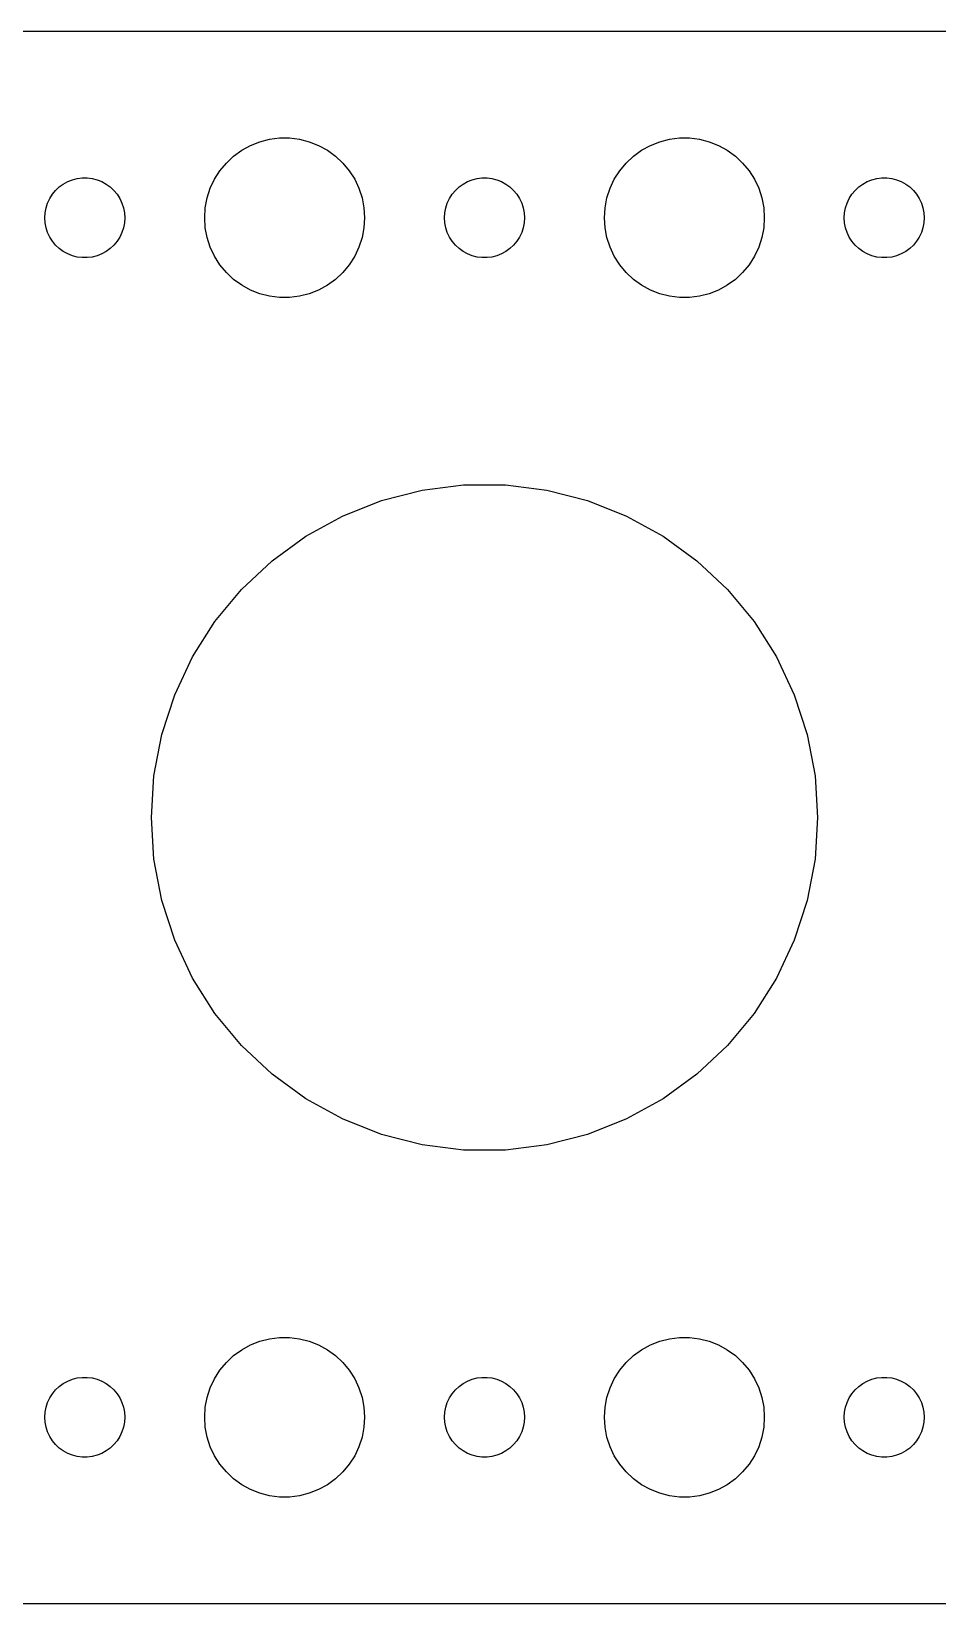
# Model space of a CAD drawing. Header units: metres. Extents: x -74 to 74, y 40 to 98.
# Drawn here: x -2 to 32, y 39.5 to 98.5 of the extents above; entities that cross this region are included whole.
import ezdxf

# ---------------------------------------------------------------- set-up
doc = ezdxf.new("R2010")
doc.units = ezdxf.units.M

msp = doc.modelspace()

# ---------------------------------------------------------------- linework, layer by layer
for p, q in [((69.8139, 98.4901), (-69.8139, 98.4901)), ((6.57294, 94.3532), (6.93785, 94.4469)), ((6.93785, 94.4469), (7.31161, 94.4941)), ((7.31161, 94.4941), (7.68837, 94.4941)), ((7.68837, 94.4941), (8.06213, 94.4469)), ((8.06213, 94.4469), (8.42705, 94.3532)), ((21.5729, 94.3532), (21.9379, 94.4469)), ((21.9379, 94.4469), (22.3116, 94.4941)), ((22.3116, 94.4941), (22.6884, 94.4941)), ((22.6884, 94.4941), (23.0621, 94.4469)), ((23.0621, 94.4469), (23.427, 94.3532)), ((5.31308, 93.5536), (5.58772, 93.8115)), ((5.58772, 93.8115), (5.89252, 94.033)), ((5.89252, 94.033), (6.22266, 94.2145)), ((6.22266, 94.2145), (6.57294, 94.3532)), ((8.42705, 94.3532), (8.77733, 94.2145)), ((8.77733, 94.2145), (9.10747, 94.033)), ((9.10747, 94.033), (9.41226, 93.8115)), ((9.41226, 93.8115), (9.6869, 93.5536)), ((20.3131, 93.5536), (20.5877, 93.8115)), ((20.5877, 93.8115), (20.8925, 94.033)), ((20.8925, 94.033), (21.2227, 94.2145)), ((21.2227, 94.2145), (21.5729, 94.3532)), ((23.427, 94.3532), (23.7773, 94.2145)), ((23.7773, 94.2145), (24.1075, 94.033)), ((24.1075, 94.033), (24.4123, 93.8115)), ((24.4123, 93.8115), (24.6869, 93.5536)), ((4.87108, 92.9453), (5.07294, 93.2634)), ((5.07294, 93.2634), (5.31308, 93.5536)), ((9.6869, 93.5536), (9.92705, 93.2634)), ((9.92705, 93.2634), (10.1289, 92.9453)), ((19.8711, 92.9453), (20.0729, 93.2634)), ((20.0729, 93.2634), (20.3131, 93.5536)), ((24.6869, 93.5536), (24.927, 93.2634)), ((24.927, 93.2634), (25.1289, 92.9453)), ((-1.09344, 92.5268), (-0.95613, 92.6558)), ((-0.95613, 92.6558), (-0.80373, 92.7665)), ((-0.80373, 92.7665), (-0.63866, 92.8572)), ((-0.63866, 92.8572), (-0.46352, 92.9266)), ((-0.46352, 92.9266), (-0.28107, 92.9734)), ((-0.28107, 92.9734), (-0.09418, 92.997)), ((-0.09418, 92.997), (0.09418, 92.997)), ((0.09418, 92.997), (0.28107, 92.9734)), ((0.28107, 92.9734), (0.46352, 92.9266)), ((0.46352, 92.9266), (0.63866, 92.8572)), ((0.63866, 92.8572), (0.80373, 92.7665)), ((0.80373, 92.7665), (0.95613, 92.6558)), ((0.95613, 92.6558), (1.09344, 92.5268)), ((4.59424, 92.2461), (4.71066, 92.6044)), ((4.71066, 92.6044), (4.87108, 92.9453)), ((10.1289, 92.9453), (10.2893, 92.6044)), ((10.2893, 92.6044), (10.4057, 92.2461)), ((13.9065, 92.5268), (14.0439, 92.6558)), ((14.0439, 92.6558), (14.1963, 92.7665)), ((14.1963, 92.7665), (14.3613, 92.8572)), ((14.3613, 92.8572), (14.5365, 92.9266)), ((14.5365, 92.9266), (14.7189, 92.9734)), ((14.7189, 92.9734), (14.9058, 92.997)), ((14.9058, 92.997), (15.0942, 92.997)), ((15.0942, 92.997), (15.2811, 92.9734)), ((15.2811, 92.9734), (15.4635, 92.9266)), ((15.4635, 92.9266), (15.6387, 92.8572)), ((15.6387, 92.8572), (15.8037, 92.7665)), ((15.8037, 92.7665), (15.9561, 92.6558)), ((15.9561, 92.6558), (16.0934, 92.5268)), ((19.5942, 92.2461), (19.7107, 92.6044)), ((19.7107, 92.6044), (19.8711, 92.9453)), ((25.1289, 92.9453), (25.2893, 92.6044)), ((25.2893, 92.6044), (25.4057, 92.2461)), ((28.9065, 92.5268), (29.0439, 92.6558)), ((29.0439, 92.6558), (29.1963, 92.7665)), ((29.1963, 92.7665), (29.3613, 92.8572)), ((29.3613, 92.8572), (29.5365, 92.9266)), ((29.5365, 92.9266), (29.7189, 92.9734)), ((29.7189, 92.9734), (29.9058, 92.997)), ((29.9058, 92.997), (30.0942, 92.997)), ((30.0942, 92.997), (30.2811, 92.9734)), ((30.2811, 92.9734), (30.4635, 92.9266)), ((30.4635, 92.9266), (30.6387, 92.8572)), ((30.6387, 92.8572), (30.8037, 92.7665)), ((30.8037, 92.7665), (30.9561, 92.6558)), ((30.9561, 92.6558), (31.0934, 92.5268)), ((-1.45287, 91.873), (-1.39465, 92.0522)), ((-1.39465, 92.0522), (-1.31445, 92.2226)), ((-1.31445, 92.2226), (-1.21352, 92.3817)), ((-1.21352, 92.3817), (-1.09344, 92.5268)), ((1.09344, 92.5268), (1.21352, 92.3817)), ((1.21352, 92.3817), (1.31445, 92.2226)), ((1.31445, 92.2226), (1.39465, 92.0522)), ((1.39465, 92.0522), (1.45287, 91.873)), ((4.52365, 91.876), (4.59424, 92.2461)), ((10.4057, 92.2461), (10.4763, 91.876)), ((13.5471, 91.873), (13.6053, 92.0522)), ((13.6053, 92.0522), (13.6855, 92.2226)), ((13.6855, 92.2226), (13.7865, 92.3817)), ((13.7865, 92.3817), (13.9065, 92.5268)), ((16.0934, 92.5268), (16.2135, 92.3817)), ((16.2135, 92.3817), (16.3145, 92.2226)), ((16.3145, 92.2226), (16.3947, 92.0522)), ((16.3947, 92.0522), (16.4529, 91.873)), ((19.5237, 91.876), (19.5942, 92.2461)), ((25.4057, 92.2461), (25.4763, 91.876)), ((28.5471, 91.873), (28.6053, 92.0522)), ((28.6053, 92.0522), (28.6855, 92.2226)), ((28.6855, 92.2226), (28.7865, 92.3817)), ((28.7865, 92.3817), (28.9065, 92.5268)), ((31.0934, 92.5268), (31.2135, 92.3817)), ((31.2135, 92.3817), (31.3145, 92.2226)), ((31.3145, 92.2226), (31.3947, 92.0522)), ((31.3947, 92.0522), (31.4529, 91.873)), ((-1.5, 91.5), (-1.48816, 91.688)), ((-1.48816, 91.312), (-1.5, 91.5)), ((-1.48816, 91.688), (-1.45287, 91.873)), ((1.45287, 91.873), (1.48816, 91.688)), ((1.48816, 91.688), (1.5, 91.5)), ((1.5, 91.5), (1.48816, 91.312)), ((4.5, 91.5), (4.52365, 91.876)), ((4.52365, 91.124), (4.5, 91.5)), ((10.4763, 91.876), (10.5, 91.5)), ((10.5, 91.5), (10.4763, 91.124)), ((13.5, 91.5), (13.5118, 91.688)), ((13.5118, 91.312), (13.5, 91.5)), ((13.5118, 91.688), (13.5471, 91.873)), ((16.4529, 91.873), (16.4882, 91.688)), ((16.4882, 91.688), (16.5, 91.5)), ((16.5, 91.5), (16.4882, 91.312)), ((19.5, 91.5), (19.5237, 91.876)), ((19.5237, 91.124), (19.5, 91.5)), ((25.4763, 91.876), (25.5, 91.5)), ((25.5, 91.5), (25.4763, 91.124)), ((28.5, 91.5), (28.5118, 91.688)), ((28.5118, 91.312), (28.5, 91.5)), ((28.5118, 91.688), (28.5471, 91.873)), ((31.4529, 91.873), (31.4882, 91.688)), ((31.4882, 91.688), (31.5, 91.5)), ((31.5, 91.5), (31.4882, 91.312)), ((-1.45287, 91.127), (-1.48816, 91.312)), ((-1.39465, 90.9478), (-1.45287, 91.127)), ((-1.31445, 90.7774), (-1.39465, 90.9478)), ((1.39465, 90.9478), (1.31445, 90.7774)), ((1.45287, 91.127), (1.39465, 90.9478)), ((1.48816, 91.312), (1.45287, 91.127)), ((4.59424, 90.7539), (4.52365, 91.124)), ((10.4763, 91.124), (10.4057, 90.7539)), ((13.5471, 91.127), (13.5118, 91.312)), ((13.6053, 90.9478), (13.5471, 91.127)), ((13.6855, 90.7774), (13.6053, 90.9478)), ((16.3947, 90.9478), (16.3145, 90.7774)), ((16.4529, 91.127), (16.3947, 90.9478)), ((16.4882, 91.312), (16.4529, 91.127)), ((19.5942, 90.7539), (19.5237, 91.124)), ((25.4763, 91.124), (25.4057, 90.7539)), ((28.5471, 91.127), (28.5118, 91.312)), ((28.6053, 90.9478), (28.5471, 91.127)), ((28.6855, 90.7774), (28.6053, 90.9478)), ((31.3947, 90.9478), (31.3145, 90.7774)), ((31.4529, 91.127), (31.3947, 90.9478)), ((31.4882, 91.312), (31.4529, 91.127)), ((-1.21352, 90.6183), (-1.31445, 90.7774)), ((-1.09344, 90.4732), (-1.21352, 90.6183)), ((-0.95613, 90.3442), (-1.09344, 90.4732)), ((-0.80373, 90.2335), (-0.95613, 90.3442)), ((0.95613, 90.3442), (0.80373, 90.2335)), ((1.09344, 90.4732), (0.95613, 90.3442)), ((1.21352, 90.6183), (1.09344, 90.4732)), ((1.31445, 90.7774), (1.21352, 90.6183)), ((4.71066, 90.3956), (4.59424, 90.7539)), ((4.87108, 90.0547), (4.71066, 90.3956)), ((10.2893, 90.3956), (10.1289, 90.0547)), ((10.4057, 90.7539), (10.2893, 90.3956)), ((13.7865, 90.6183), (13.6855, 90.7774)), ((13.9065, 90.4732), (13.7865, 90.6183)), ((14.0439, 90.3442), (13.9065, 90.4732)), ((14.1963, 90.2335), (14.0439, 90.3442)), ((15.9561, 90.3442), (15.8037, 90.2335)), ((16.0934, 90.4732), (15.9561, 90.3442)), ((16.2135, 90.6183), (16.0934, 90.4732)), ((16.3145, 90.7774), (16.2135, 90.6183)), ((19.7107, 90.3956), (19.5942, 90.7539)), ((19.8711, 90.0547), (19.7107, 90.3956)), ((25.2893, 90.3956), (25.1289, 90.0547)), ((25.4057, 90.7539), (25.2893, 90.3956)), ((28.7865, 90.6183), (28.6855, 90.7774)), ((28.9065, 90.4732), (28.7865, 90.6183)), ((29.0439, 90.3442), (28.9065, 90.4732)), ((29.1963, 90.2335), (29.0439, 90.3442)), ((30.9561, 90.3442), (30.8037, 90.2335)), ((31.0934, 90.4732), (30.9561, 90.3442)), ((31.2135, 90.6183), (31.0934, 90.4732)), ((31.3145, 90.7774), (31.2135, 90.6183)), ((-0.63866, 90.1427), (-0.80373, 90.2335)), ((-0.46352, 90.0734), (-0.63866, 90.1427)), ((-0.28107, 90.0266), (-0.46352, 90.0734)), ((-0.09418, 90.003), (-0.28107, 90.0266)), ((0.09418, 90.003), (-0.09418, 90.003)), ((0.28107, 90.0266), (0.09418, 90.003)), ((0.46352, 90.0734), (0.28107, 90.0266)), ((0.63866, 90.1427), (0.46352, 90.0734)), ((0.80373, 90.2335), (0.63866, 90.1427)), ((5.07294, 89.7366), (4.87108, 90.0547)), ((5.31308, 89.4464), (5.07294, 89.7366)), ((9.92705, 89.7366), (9.6869, 89.4464)), ((10.1289, 90.0547), (9.92705, 89.7366)), ((14.3613, 90.1427), (14.1963, 90.2335)), ((14.5365, 90.0734), (14.3613, 90.1427)), ((14.7189, 90.0266), (14.5365, 90.0734)), ((14.9058, 90.003), (14.7189, 90.0266)), ((15.0942, 90.003), (14.9058, 90.003)), ((15.2811, 90.0266), (15.0942, 90.003)), ((15.4635, 90.0734), (15.2811, 90.0266)), ((15.6387, 90.1427), (15.4635, 90.0734)), ((15.8037, 90.2335), (15.6387, 90.1427)), ((20.0729, 89.7366), (19.8711, 90.0547)), ((20.3131, 89.4464), (20.0729, 89.7366)), ((24.927, 89.7366), (24.6869, 89.4464)), ((25.1289, 90.0547), (24.927, 89.7366)), ((29.3613, 90.1427), (29.1963, 90.2335)), ((29.5365, 90.0734), (29.3613, 90.1427)), ((29.7189, 90.0266), (29.5365, 90.0734)), ((29.9058, 90.003), (29.7189, 90.0266)), ((30.0942, 90.003), (29.9058, 90.003)), ((30.2811, 90.0266), (30.0942, 90.003)), ((30.4635, 90.0734), (30.2811, 90.0266)), ((30.6387, 90.1427), (30.4635, 90.0734)), ((30.8037, 90.2335), (30.6387, 90.1427)), ((5.58772, 89.1884), (5.31308, 89.4464)), ((5.89252, 88.967), (5.58772, 89.1884)), ((9.41226, 89.1884), (9.10747, 88.967)), ((9.6869, 89.4464), (9.41226, 89.1884)), ((20.5877, 89.1884), (20.3131, 89.4464)), ((20.8925, 88.967), (20.5877, 89.1884)), ((24.4123, 89.1884), (24.1075, 88.967)), ((24.6869, 89.4464), (24.4123, 89.1884)), ((6.22266, 88.7855), (5.89252, 88.967)), ((6.57294, 88.6468), (6.22266, 88.7855)), ((6.93785, 88.5531), (6.57294, 88.6468)), ((7.31161, 88.5059), (6.93785, 88.5531)), ((7.68837, 88.5059), (7.31161, 88.5059)), ((8.06213, 88.5531), (7.68837, 88.5059)), ((8.42705, 88.6468), (8.06213, 88.5531)), ((8.77733, 88.7855), (8.42705, 88.6468)), ((9.10747, 88.967), (8.77733, 88.7855)), ((21.2227, 88.7855), (20.8925, 88.967)), ((21.5729, 88.6468), (21.2227, 88.7855)), ((21.9379, 88.5531), (21.5729, 88.6468)), ((22.3116, 88.5059), (21.9379, 88.5531)), ((22.6884, 88.5059), (22.3116, 88.5059)), ((23.0621, 88.5531), (22.6884, 88.5059)), ((23.427, 88.6468), (23.0621, 88.5531)), ((23.7773, 88.7855), (23.427, 88.6468)), ((24.1075, 88.967), (23.7773, 88.7855)), ((12.6577, 81.2786), (14.2151, 81.4753)), ((14.2151, 81.4753), (15.7849, 81.4753)), ((15.7849, 81.4753), (17.3423, 81.2786)), ((9.67775, 80.3103), (11.1373, 80.8882)), ((11.1373, 80.8882), (12.6577, 81.2786)), ((17.3423, 81.2786), (18.8627, 80.8882)), ((18.8627, 80.8882), (20.3222, 80.3103)), ((8.30215, 79.5541), (9.67775, 80.3103)), ((20.3222, 80.3103), (21.6978, 79.5541)), ((7.0322, 78.6314), (8.30215, 79.5541)), ((21.6978, 79.5541), (22.9678, 78.6314)), ((5.88788, 77.5568), (7.0322, 78.6314)), ((22.9678, 78.6314), (24.1121, 77.5568)), ((4.88728, 76.3473), (5.88788, 77.5568)), ((24.1121, 77.5568), (25.1127, 76.3473)), ((4.04616, 75.0219), (4.88728, 76.3473)), ((25.1127, 76.3473), (25.9538, 75.0219)), ((3.37779, 73.6015), (4.04616, 75.0219)), ((25.9538, 75.0219), (26.6222, 73.6015)), ((2.8927, 72.1086), (3.37779, 73.6015)), ((26.6222, 73.6015), (27.1073, 72.1086)), ((2.59856, 70.5667), (2.8927, 72.1086)), ((27.1073, 72.1086), (27.4014, 70.5667)), ((2.5, 69), (2.59856, 70.5667)), ((27.4014, 70.5667), (27.5, 69)), ((2.59856, 67.4333), (2.5, 69)), ((27.5, 69), (27.4014, 67.4333)), ((2.8927, 65.8914), (2.59856, 67.4333)), ((27.4014, 67.4333), (27.1073, 65.8914)), ((3.37779, 64.3985), (2.8927, 65.8914)), ((27.1073, 65.8914), (26.6222, 64.3985)), ((4.04616, 62.9781), (3.37779, 64.3985)), ((26.6222, 64.3985), (25.9538, 62.9781)), ((4.88728, 61.6527), (4.04616, 62.9781)), ((25.9538, 62.9781), (25.1127, 61.6527)), ((5.88788, 60.4432), (4.88728, 61.6527)), ((25.1127, 61.6527), (24.1121, 60.4432)), ((7.0322, 59.3686), (5.88788, 60.4432)), ((24.1121, 60.4432), (22.9678, 59.3686)), ((8.30215, 58.4459), (7.0322, 59.3686)), ((22.9678, 59.3686), (21.6978, 58.4459)), ((9.67775, 57.6897), (8.30215, 58.4459)), ((21.6978, 58.4459), (20.3222, 57.6897)), ((11.1373, 57.1118), (9.67775, 57.6897)), ((20.3222, 57.6897), (18.8627, 57.1118)), ((12.6577, 56.7214), (11.1373, 57.1118)), ((14.2151, 56.5247), (12.6577, 56.7214)), ((17.3423, 56.7214), (15.7849, 56.5247)), ((18.8627, 57.1118), (17.3423, 56.7214)), ((15.7849, 56.5247), (14.2151, 56.5247)), ((5.58772, 48.8116), (5.89252, 49.033)), ((5.89252, 49.033), (6.22266, 49.2145)), ((6.22266, 49.2145), (6.57294, 49.3532)), ((6.57294, 49.3532), (6.93785, 49.4469)), ((6.93785, 49.4469), (7.31161, 49.4941)), ((7.31161, 49.4941), (7.68837, 49.4941)), ((7.68837, 49.4941), (8.06213, 49.4469)), ((8.06213, 49.4469), (8.42705, 49.3532)), ((8.42705, 49.3532), (8.77733, 49.2145)), ((8.77733, 49.2145), (9.10747, 49.033)), ((9.10747, 49.033), (9.41226, 48.8116)), ((20.5877, 48.8116), (20.8925, 49.033)), ((20.8925, 49.033), (21.2227, 49.2145)), ((21.2227, 49.2145), (21.5729, 49.3532)), ((21.5729, 49.3532), (21.9379, 49.4469)), ((21.9379, 49.4469), (22.3116, 49.4941)), ((22.3116, 49.4941), (22.6884, 49.4941)), ((22.6884, 49.4941), (23.0621, 49.4469)), ((23.0621, 49.4469), (23.427, 49.3532)), ((23.427, 49.3532), (23.7773, 49.2145)), ((23.7773, 49.2145), (24.1075, 49.033)), ((24.1075, 49.033), (24.4123, 48.8116)), ((5.07294, 48.2634), (5.31308, 48.5536)), ((5.31308, 48.5536), (5.58772, 48.8116)), ((9.41226, 48.8116), (9.6869, 48.5536)), ((9.6869, 48.5536), (9.92705, 48.2634)), ((20.0729, 48.2634), (20.3131, 48.5536)), ((20.3131, 48.5536), (20.5877, 48.8116)), ((24.4123, 48.8116), (24.6869, 48.5536)), ((24.6869, 48.5536), (24.927, 48.2634)), ((-0.80373, 47.7665), (-0.63866, 47.8573)), ((-0.63866, 47.8573), (-0.46352, 47.9266)), ((-0.46352, 47.9266), (-0.28107, 47.9734)), ((-0.28107, 47.9734), (-0.09418, 47.997)), ((-0.09418, 47.997), (0.09418, 47.997)), ((0.09418, 47.997), (0.28107, 47.9734)), ((0.28107, 47.9734), (0.46352, 47.9266)), ((0.46352, 47.9266), (0.63866, 47.8573)), ((0.63866, 47.8573), (0.80373, 47.7665)), ((4.71066, 47.6044), (4.87108, 47.9453)), ((4.87108, 47.9453), (5.07294, 48.2634)), ((9.92705, 48.2634), (10.1289, 47.9453)), ((10.1289, 47.9453), (10.2893, 47.6044)), ((14.1963, 47.7665), (14.3613, 47.8573)), ((14.3613, 47.8573), (14.5365, 47.9266)), ((14.5365, 47.9266), (14.7189, 47.9734)), ((14.7189, 47.9734), (14.9058, 47.997)), ((14.9058, 47.997), (15.0942, 47.997)), ((15.0942, 47.997), (15.2811, 47.9734)), ((15.2811, 47.9734), (15.4635, 47.9266)), ((15.4635, 47.9266), (15.6387, 47.8573)), ((15.6387, 47.8573), (15.8037, 47.7665)), ((19.7107, 47.6044), (19.8711, 47.9453)), ((19.8711, 47.9453), (20.0729, 48.2634)), ((24.927, 48.2634), (25.1289, 47.9453)), ((25.1289, 47.9453), (25.2893, 47.6044)), ((29.1963, 47.7665), (29.3613, 47.8573)), ((29.3613, 47.8573), (29.5365, 47.9266)), ((29.5365, 47.9266), (29.7189, 47.9734)), ((29.7189, 47.9734), (29.9058, 47.997)), ((29.9058, 47.997), (30.0942, 47.997)), ((30.0942, 47.997), (30.2811, 47.9734)), ((30.2811, 47.9734), (30.4635, 47.9266)), ((30.4635, 47.9266), (30.6387, 47.8573)), ((30.6387, 47.8573), (30.8037, 47.7665)), ((-1.39465, 47.0522), (-1.31445, 47.2226)), ((-1.31445, 47.2226), (-1.21352, 47.3817)), ((-1.21352, 47.3817), (-1.09344, 47.5268)), ((-1.09344, 47.5268), (-0.95613, 47.6558)), ((-0.95613, 47.6558), (-0.80373, 47.7665)), ((0.80373, 47.7665), (0.95613, 47.6558)), ((0.95613, 47.6558), (1.09344, 47.5268)), ((1.09344, 47.5268), (1.21352, 47.3817)), ((1.21352, 47.3817), (1.31445, 47.2226)), ((1.31445, 47.2226), (1.39465, 47.0522)), ((4.52365, 46.876), (4.59424, 47.2461)), ((4.59424, 47.2461), (4.71066, 47.6044)), ((10.2893, 47.6044), (10.4057, 47.2461)), ((10.4057, 47.2461), (10.4763, 46.876)), ((13.6053, 47.0522), (13.6855, 47.2226)), ((13.6855, 47.2226), (13.7865, 47.3817)), ((13.7865, 47.3817), (13.9065, 47.5268)), ((13.9065, 47.5268), (14.0439, 47.6558)), ((14.0439, 47.6558), (14.1963, 47.7665)), ((15.8037, 47.7665), (15.9561, 47.6558)), ((15.9561, 47.6558), (16.0934, 47.5268)), ((16.0934, 47.5268), (16.2135, 47.3817)), ((16.2135, 47.3817), (16.3145, 47.2226)), ((16.3145, 47.2226), (16.3947, 47.0522)), ((19.5237, 46.876), (19.5942, 47.2461)), ((19.5942, 47.2461), (19.7107, 47.6044)), ((25.2893, 47.6044), (25.4057, 47.2461)), ((25.4057, 47.2461), (25.4763, 46.876)), ((28.6053, 47.0522), (28.6855, 47.2226)), ((28.6855, 47.2226), (28.7865, 47.3817)), ((28.7865, 47.3817), (28.9065, 47.5268)), ((28.9065, 47.5268), (29.0439, 47.6558)), ((29.0439, 47.6558), (29.1963, 47.7665)), ((30.8037, 47.7665), (30.9561, 47.6558)), ((30.9561, 47.6558), (31.0934, 47.5268)), ((31.0934, 47.5268), (31.2135, 47.3817)), ((31.2135, 47.3817), (31.3145, 47.2226)), ((31.3145, 47.2226), (31.3947, 47.0522)), ((-1.5, 46.5), (-1.48816, 46.688)), ((-1.48816, 46.688), (-1.45287, 46.873)), ((-1.45287, 46.873), (-1.39465, 47.0522)), ((1.39465, 47.0522), (1.45287, 46.873)), ((1.45287, 46.873), (1.48816, 46.688)), ((1.48816, 46.688), (1.5, 46.5)), ((4.5, 46.5), (4.52365, 46.876)), ((10.4763, 46.876), (10.5, 46.5)), ((13.5, 46.5), (13.5118, 46.688)), ((13.5118, 46.688), (13.5471, 46.873)), ((13.5471, 46.873), (13.6053, 47.0522)), ((16.3947, 47.0522), (16.4529, 46.873)), ((16.4529, 46.873), (16.4882, 46.688)), ((16.4882, 46.688), (16.5, 46.5)), ((19.5, 46.5), (19.5237, 46.876)), ((25.4763, 46.876), (25.5, 46.5)), ((28.5, 46.5), (28.5118, 46.688)), ((28.5118, 46.688), (28.5471, 46.873)), ((28.5471, 46.873), (28.6053, 47.0522)), ((31.3947, 47.0522), (31.4529, 46.873)), ((31.4529, 46.873), (31.4882, 46.688)), ((31.4882, 46.688), (31.5, 46.5)), ((-1.48816, 46.312), (-1.5, 46.5)), ((-1.45287, 46.127), (-1.48816, 46.312)), ((-1.39465, 45.9478), (-1.45287, 46.127)), ((1.45287, 46.127), (1.39465, 45.9478)), ((1.48816, 46.312), (1.45287, 46.127)), ((1.5, 46.5), (1.48816, 46.312)), ((4.52365, 46.124), (4.5, 46.5)), ((4.59424, 45.7539), (4.52365, 46.124)), ((10.4763, 46.124), (10.4057, 45.7539)), ((10.5, 46.5), (10.4763, 46.124)), ((13.5118, 46.312), (13.5, 46.5)), ((13.5471, 46.127), (13.5118, 46.312)), ((13.6053, 45.9478), (13.5471, 46.127)), ((16.4529, 46.127), (16.3947, 45.9478)), ((16.4882, 46.312), (16.4529, 46.127)), ((16.5, 46.5), (16.4882, 46.312)), ((19.5237, 46.124), (19.5, 46.5)), ((19.5942, 45.7539), (19.5237, 46.124)), ((25.4763, 46.124), (25.4057, 45.7539)), ((25.5, 46.5), (25.4763, 46.124)), ((28.5118, 46.312), (28.5, 46.5)), ((28.5471, 46.127), (28.5118, 46.312)), ((28.6053, 45.9478), (28.5471, 46.127)), ((31.4529, 46.127), (31.3947, 45.9478)), ((31.4882, 46.312), (31.4529, 46.127)), ((31.5, 46.5), (31.4882, 46.312)), ((-1.31445, 45.7774), (-1.39465, 45.9478)), ((-1.21352, 45.6183), (-1.31445, 45.7774)), ((-1.09344, 45.4732), (-1.21352, 45.6183)), ((-0.95613, 45.3442), (-1.09344, 45.4732)), ((1.09344, 45.4732), (0.95613, 45.3442)), ((1.21352, 45.6183), (1.09344, 45.4732)), ((1.31445, 45.7774), (1.21352, 45.6183)), ((1.39465, 45.9478), (1.31445, 45.7774)), ((4.71066, 45.3956), (4.59424, 45.7539)), ((10.4057, 45.7539), (10.2893, 45.3956)), ((13.6855, 45.7774), (13.6053, 45.9478)), ((13.7865, 45.6183), (13.6855, 45.7774)), ((13.9065, 45.4732), (13.7865, 45.6183)), ((14.0439, 45.3442), (13.9065, 45.4732)), ((16.0934, 45.4732), (15.9561, 45.3442)), ((16.2135, 45.6183), (16.0934, 45.4732)), ((16.3145, 45.7774), (16.2135, 45.6183)), ((16.3947, 45.9478), (16.3145, 45.7774)), ((19.7107, 45.3956), (19.5942, 45.7539)), ((25.4057, 45.7539), (25.2893, 45.3956)), ((28.6855, 45.7774), (28.6053, 45.9478)), ((28.7865, 45.6183), (28.6855, 45.7774)), ((28.9065, 45.4732), (28.7865, 45.6183)), ((29.0439, 45.3442), (28.9065, 45.4732)), ((31.0934, 45.4732), (30.9561, 45.3442)), ((31.2135, 45.6183), (31.0934, 45.4732)), ((31.3145, 45.7774), (31.2135, 45.6183)), ((31.3947, 45.9478), (31.3145, 45.7774)), ((-0.80373, 45.2335), (-0.95613, 45.3442)), ((-0.63866, 45.1428), (-0.80373, 45.2335)), ((-0.46352, 45.0734), (-0.63866, 45.1428)), ((-0.28107, 45.0266), (-0.46352, 45.0734)), ((-0.09418, 45.003), (-0.28107, 45.0266)), ((0.09418, 45.003), (-0.09418, 45.003)), ((0.28107, 45.0266), (0.09418, 45.003)), ((0.46352, 45.0734), (0.28107, 45.0266)), ((0.63866, 45.1428), (0.46352, 45.0734)), ((0.80373, 45.2335), (0.63866, 45.1428)), ((0.95613, 45.3442), (0.80373, 45.2335)), ((4.87108, 45.0547), (4.71066, 45.3956)), ((5.07294, 44.7366), (4.87108, 45.0547)), ((10.1289, 45.0547), (9.92705, 44.7366)), ((10.2893, 45.3956), (10.1289, 45.0547)), ((14.1963, 45.2335), (14.0439, 45.3442)), ((14.3613, 45.1428), (14.1963, 45.2335)), ((14.5365, 45.0734), (14.3613, 45.1428)), ((14.7189, 45.0266), (14.5365, 45.0734)), ((14.9058, 45.003), (14.7189, 45.0266)), ((15.0942, 45.003), (14.9058, 45.003)), ((15.2811, 45.0266), (15.0942, 45.003)), ((15.4635, 45.0734), (15.2811, 45.0266)), ((15.6387, 45.1428), (15.4635, 45.0734)), ((15.8037, 45.2335), (15.6387, 45.1428)), ((15.9561, 45.3442), (15.8037, 45.2335)), ((19.8711, 45.0547), (19.7107, 45.3956)), ((20.0729, 44.7366), (19.8711, 45.0547)), ((25.1289, 45.0547), (24.927, 44.7366)), ((25.2893, 45.3956), (25.1289, 45.0547)), ((29.1963, 45.2335), (29.0439, 45.3442)), ((29.3613, 45.1428), (29.1963, 45.2335)), ((29.5365, 45.0734), (29.3613, 45.1428)), ((29.7189, 45.0266), (29.5365, 45.0734)), ((29.9058, 45.003), (29.7189, 45.0266)), ((30.0942, 45.003), (29.9058, 45.003)), ((30.2811, 45.0266), (30.0942, 45.003)), ((30.4635, 45.0734), (30.2811, 45.0266)), ((30.6387, 45.1428), (30.4635, 45.0734)), ((30.8037, 45.2335), (30.6387, 45.1428)), ((30.9561, 45.3442), (30.8037, 45.2335)), ((5.31308, 44.4464), (5.07294, 44.7366)), ((5.58772, 44.1885), (5.31308, 44.4464)), ((9.6869, 44.4464), (9.41226, 44.1885)), ((9.92705, 44.7366), (9.6869, 44.4464)), ((20.3131, 44.4464), (20.0729, 44.7366)), ((20.5877, 44.1885), (20.3131, 44.4464)), ((24.6869, 44.4464), (24.4123, 44.1885)), ((24.927, 44.7366), (24.6869, 44.4464)), ((5.89252, 43.967), (5.58772, 44.1885)), ((6.22266, 43.7855), (5.89252, 43.967)), ((6.57294, 43.6468), (6.22266, 43.7855)), ((6.93785, 43.5531), (6.57294, 43.6468)), ((8.42705, 43.6468), (8.06213, 43.5531)), ((8.77733, 43.7855), (8.42705, 43.6468)), ((9.10747, 43.967), (8.77733, 43.7855)), ((9.41226, 44.1885), (9.10747, 43.967)), ((20.8925, 43.967), (20.5877, 44.1885)), ((21.2227, 43.7855), (20.8925, 43.967)), ((21.5729, 43.6468), (21.2227, 43.7855)), ((21.9379, 43.5531), (21.5729, 43.6468)), ((23.427, 43.6468), (23.0621, 43.5531)), ((23.7773, 43.7855), (23.427, 43.6468)), ((24.1075, 43.967), (23.7773, 43.7855)), ((24.4123, 44.1885), (24.1075, 43.967)), ((7.31161, 43.5059), (6.93785, 43.5531)), ((7.68837, 43.5059), (7.31161, 43.5059)), ((8.06213, 43.5531), (7.68837, 43.5059)), ((22.3116, 43.5059), (21.9379, 43.5531)), ((22.6884, 43.5059), (22.3116, 43.5059)), ((23.0621, 43.5531), (22.6884, 43.5059)), ((-69.8139, 39.5099), (69.8139, 39.5099))]:
    msp.add_line(p, q)

doc.saveas('drawing.dxf')
